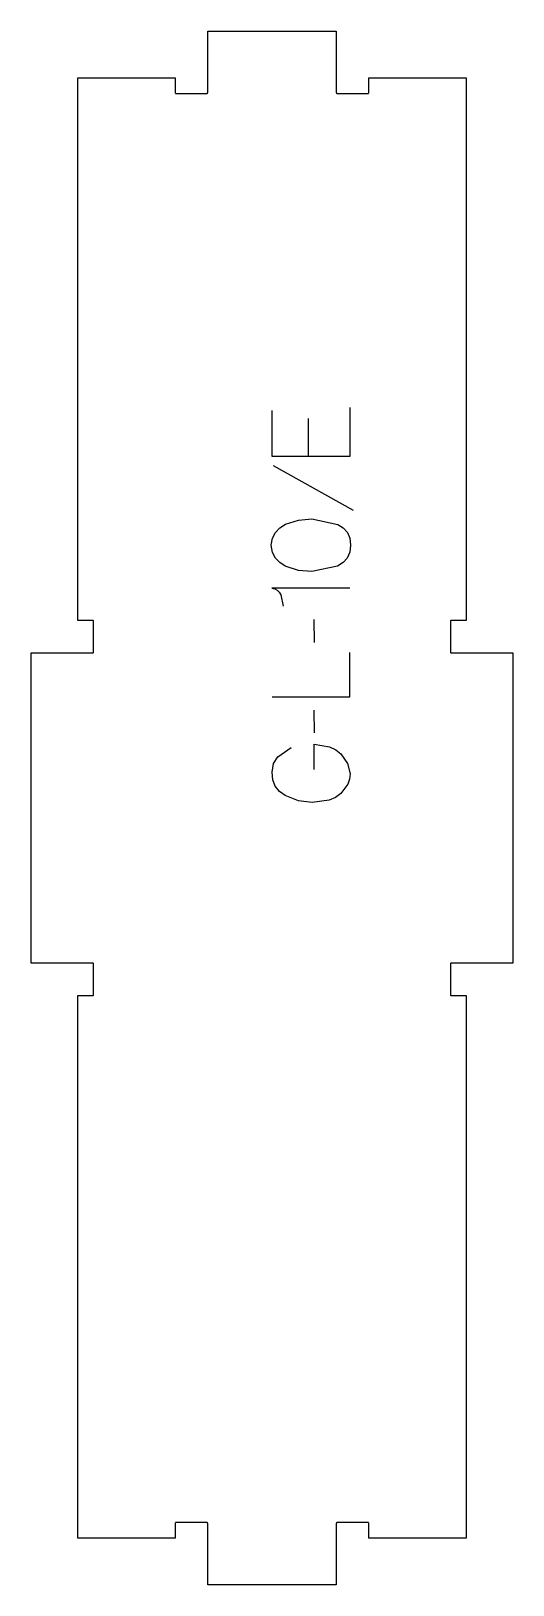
# Model space of a CAD drawing. Header units: millimetres. Extents: x -93 to 93, y -299 to 299.
import ezdxf

# ---------------------------------------------------------------- set-up
doc = ezdxf.new("R2010")
doc.units = ezdxf.units.MM
doc.layers.add('1_ANYTOOL_1MMDEEP_LABELS_S', color=2, linetype='Continuous', true_color=0xffff00)
doc.layers.add('4_ANYTOOL_CUTTHROUGH_OUTSI', color=5, linetype='Continuous', true_color=0x0000ff)

msp = doc.modelspace()

# ---------------------------------------------------------------- linework, layer by layer
at = {"layer": '1_ANYTOOL_1MMDEEP_LABELS_S'}
for p, q in [((13.93, 150), (13.93, 135.34)), ((0.47, 131.91), (31.24, 114.73)), ((16.11, 72.56), (16.2, 63.77)), ((16.11, 37.67), (16.2, 28.89))]:
    msp.add_line(p, q, dxfattribs=at)
for points in [[(30, 154.29), (30, 135.34), (0, 135.34), (0, 153.17)], [(30, 84.69), (-0.04, 84.69), (1.09, 84.41), (2.04, 83.88), (2.8, 83.1), (3.39, 82.07), (4.33, 77.7)], [(0, 42.81), (30, 42.81), (30, 59.91)], [(16.2, 14.79), (16.24, 24.56), (22.17, 23.54), (24.53, 22.4), (26.49, 20.83), (29.13, 17.15), (30.04, 13.16), (29.84, 11.12), (29.19, 9.18), (26.53, 5.57), (24.51, 4.07), (22, 3), (15.51, 2.14), (10.18, 2.81), (5.06, 4.8), (2.84, 6.38), (1.26, 8.41), (0.32, 10.9), (0, 13.84), (0.57, 17.1), (2.27, 19.67), (7.41, 23.36)]]:
    msp.add_lwpolyline(points, dxfattribs=at)
msp.add_lwpolyline([(-0.26, 101.19), (0.13, 103.93), (1.29, 106.16), (3, 107.92), (5.14, 109.29), (10.2, 110.87), (15.39, 111.34), (25.29, 109.2), (27.46, 107.91), (29.01, 106.15), (29.95, 103.9), (30.26, 101.19), (29.94, 98.49), (29, 96.26), (27.44, 94.5), (25.24, 93.21), (15.34, 91.11), (10.16, 91.54), (5.1, 93.17), (2.99, 94.52), (1.29, 96.26), (0.13, 98.47)], close=True, dxfattribs=at)
at = {"layer": '4_ANYTOOL_CUTTHROUGH_OUTSI'}
msp.add_lwpolyline([(74.75, -72.25), (74.75, -281.25), (37.25, -281.25), (37.25, -275.5, 0.414214), (37, -275.25), (25, -275.25, 0.414214), (24.75, -275.5), (24.75, -299.25), (-24.75, -299.25), (-24.75, -275.5, 0.414214), (-25, -275.25), (-37, -275.25, 0.414214), (-37.25, -275.5), (-37.25, -281.25), (-74.75, -281.25), (-74.75, -72.25), (-69, -72.25, 0.414214), (-68.75, -72), (-68.75, -60, 0.414214), (-69, -59.75), (-92.75, -59.75), (-92.75, 59.75), (-69, 59.75, 0.414214), (-68.75, 60), (-68.75, 72, 0.414214), (-69, 72.25), (-74.75, 72.25), (-74.75, 281.25), (-37.25, 281.25), (-37.25, 275.5, 0.414214), (-37, 275.25), (-25, 275.25, 0.414214), (-24.75, 275.5), (-24.75, 299.25), (24.75, 299.25), (24.75, 275.5, 0.414214), (25, 275.25), (37, 275.25, 0.414214), (37.25, 275.5), (37.25, 281.25), (74.75, 281.25), (74.75, 72.25), (69, 72.25, 0.414214), (68.75, 72), (68.75, 60, 0.414214), (69, 59.75), (92.75, 59.75), (92.75, -59.75), (69, -59.75, 0.414214), (68.75, -60), (68.75, -72, 0.414214), (69, -72.25)], format="xyb", close=True, dxfattribs=at)

doc.saveas('drawing.dxf')
